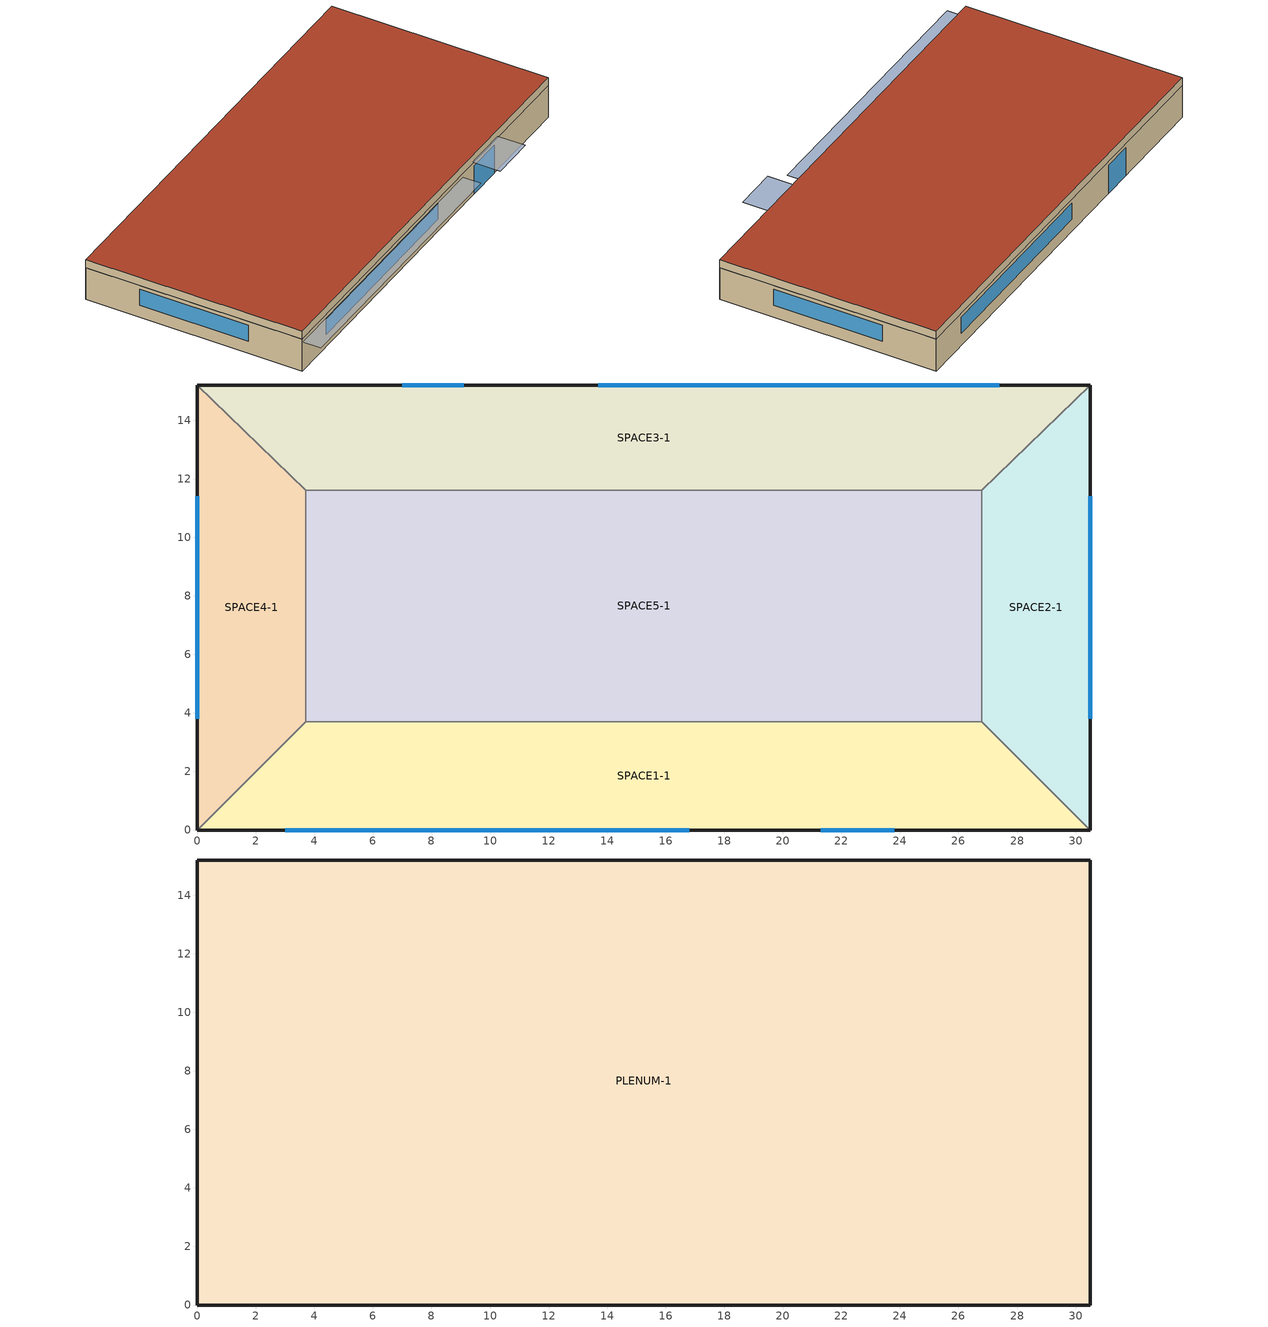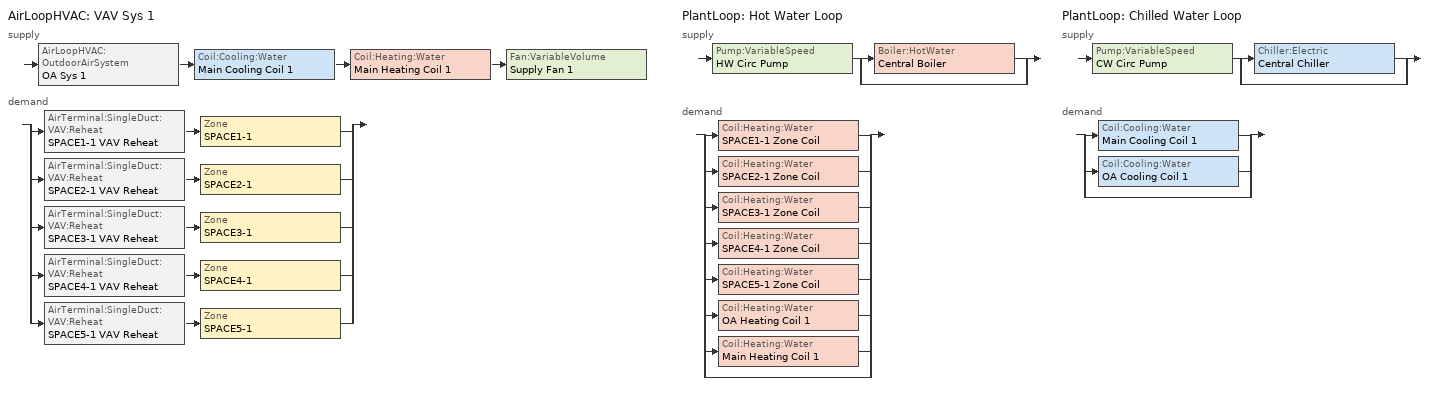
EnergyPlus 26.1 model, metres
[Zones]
SPACE1-1
 floor ground (FLOOR-SLAB-1): 26.8,3.7 30.5,0 0,0 3.7,3.7 z0
 wall outside (WALL-1): 0,0 30.5,0 z0:2.4
 wall to SPACE2-1 (INT-WALL-1): 30.5,0 26.8,3.7 z0:2.4
 wall to SPACE4-1 (INT-WALL-1): 3.7,3.7 0,0 z0:2.4
 wall to SPACE5-1 (INT-WALL-1): 26.8,3.7 3.7,3.7 z0:2.4
 window (Dbl Clr 3mm/13mm Air): 3,0 16.8,0 z0.9:2.1
 window (Sgl Grey 3mm): 21.3,0 23.8,0 z0:2.1
SPACE2-1
 floor ground (FLOOR-SLAB-1): 26.8,11.6 30.5,15.2 30.5,0 26.8,3.7 z0
 wall outside (WALL-1): 30.5,0 30.5,15.2 z0:2.4
 wall to SPACE3-1 (INT-WALL-1): 30.5,15.2 26.8,11.6 z0:2.4
 wall to SPACE5-1 (INT-WALL-1): 26.8,11.6 26.8,3.7 z0:2.4
 window (Dbl Clr 3mm/13mm Air): 30.5,3.8 30.5,11.4 z0.9:2.1
SPACE3-1
 floor ground (FLOOR-SLAB-1): 26.8,11.6 3.7,11.6 0,15.2 30.5,15.2 z0
 wall outside (WALL-1): 30.5,15.2 0,15.2 z0:2.4
 wall to SPACE4-1 (INT-WALL-1): 0,15.2 3.7,11.6 z0:2.4
 wall to SPACE5-1 (INT-WALL-1): 3.7,11.6 26.8,11.6 z0:2.4
 window (Dbl Clr 3mm/13mm Air): 27.4,15.2 13.7,15.2 z0.9:2.1
 window (Sgl Grey 3mm): 9.1,15.2 7,15.2 z0:2.1
SPACE4-1
 floor ground (FLOOR-SLAB-1): 3.7,3.7 0,0 0,15.2 3.7,11.6 z0
 wall outside (WALL-1): 0,15.2 0,0 z0:2.4
 wall to SPACE5-1 (INT-WALL-1): 3.7,3.7 3.7,11.6 z0:2.4
 window (Dbl Clr 3mm/13mm Air): 0,11.4 0,3.8 z0.9:2.1
SPACE5-1
 floor ground (FLOOR-SLAB-1): 26.8,11.6 26.8,3.7 3.7,3.7 3.7,11.6 z0
PLENUM-1
 floor to SPACE1-1 (CLNG-1): 26.8,3.7 30.5,0 0,0 3.7,3.7 z2.4
 floor to SPACE2-1 (CLNG-1): 26.8,11.6 30.5,15.2 30.5,0 26.8,3.7 z2.4
 floor to SPACE3-1 (CLNG-1): 26.8,11.6 3.7,11.6 0,15.2 30.5,15.2 z2.4
 floor to SPACE4-1 (CLNG-1): 3.7,3.7 0,0 0,15.2 3.7,11.6 z2.4
 floor to SPACE5-1 (CLNG-1): 26.8,11.6 26.8,3.7 3.7,3.7 3.7,11.6 z2.4
 wall outside (WALL-1): 0,0 30.5,0 30.5,15.2 0,15.2 0,0 z2.4:3
 roof outside (ROOF-1): 0,15.2 0,0 30.5,0 30.5,15.2 z3
shading: 0,-1.3 0,0 19.8,0 19.8,-1.3 z2.2; 21,-2 21,0 24.1,0 24.1,-2 z2.6
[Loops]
AirLoopHVAC 'VAV Sys 1'
 supply: AirLoopHVAC:OutdoorAirSystem 'OA Sys 1' > Coil:Cooling:Water 'Main Cooling Coil 1' > Coil:Heating:Water 'Main Heating Coil 1' > Fan:VariableVolume 'Supply Fan 1'
 demand: split
  | AirTerminal:SingleDuct:VAV:Reheat 'SPACE1-1 VAV Reheat' > Zone 'SPACE1-1'
  | AirTerminal:SingleDuct:VAV:Reheat 'SPACE2-1 VAV Reheat' > Zone 'SPACE2-1'
  | AirTerminal:SingleDuct:VAV:Reheat 'SPACE3-1 VAV Reheat' > Zone 'SPACE3-1'
  | AirTerminal:SingleDuct:VAV:Reheat 'SPACE4-1 VAV Reheat' > Zone 'SPACE4-1'
  | AirTerminal:SingleDuct:VAV:Reheat 'SPACE5-1 VAV Reheat' > Zone 'SPACE5-1'
PlantLoop 'Hot Water Loop'
 supply: Pump:VariableSpeed 'HW Circ Pump' > split
  | Boiler:HotWater 'Central Boiler'
  | bypass
 demand: split
  | Coil:Heating:Water 'SPACE1-1 Zone Coil'
  | Coil:Heating:Water 'SPACE2-1 Zone Coil'
  | Coil:Heating:Water 'SPACE3-1 Zone Coil'
  | Coil:Heating:Water 'SPACE4-1 Zone Coil'
  | Coil:Heating:Water 'SPACE5-1 Zone Coil'
  | Coil:Heating:Water 'OA Heating Coil 1'
  | Coil:Heating:Water 'Main Heating Coil 1'
  | bypass
PlantLoop 'Chilled Water Loop'
 supply: Pump:VariableSpeed 'CW Circ Pump' > split
  | Chiller:Electric 'Central Chiller'
  | bypass
 demand: split
  | Coil:Cooling:Water 'Main Cooling Coil 1'
  | Coil:Cooling:Water 'OA Cooling Coil 1'
  | bypass
[Building]
Building: North Axis=30; Terrain=City; Loads Convergence Tolerance Value=0.04; Temperature Convergence Tolerance Value=0.4; Solar Distribution=FullExterior; Maximum Number of Warmup Days=25; Minimum Number of Warmup Days=6
[Site:Location]
CHICAGO_IL_USA TMY2-94846: Latitude=41.78; Longitude=-87.75; Time Zone=-6; Elevation=190
[SizingPeriod:DesignDay] Day of Month=21; Humidity Condition Type=Wetbulb; Barometric Pressure=99063; Rain Indicator=No; Snow Indicator=No; Daylight Saving Time Indicator=No; Solar Model Indicator=ASHRAEClearSky
Name | Month | Day Type | Maximum DryBulb Temperature | Daily DryBulb Temperature Range | Wetbulb or DewPoint at Maximum DryBulb | Wind Speed | Wind Direction | Sky Clearness
CHICAGO_IL_USA Annual Heating 99% Design Conditions DB | 1 | WinterDesignDay | -17.3 | 0 | -17.3 | 4.9 | 270 | 0
CHICAGO_IL_USA Annual Cooling 1% Design Conditions DB/MCWB | 7 | SummerDesignDay | 31.5 | 10.7 | 23 | 5.3 | 230 | 1
[Site:GroundTemperature:BuildingSurface]
20.03, 20.03, 20.13, 20.3, 20.43, 20.52, 20.62, 20.77, 20.78, 20.55, 20.44, 20.2
[Material] Thermal Absorptance=0.9
Name | Roughness | Thickness | Conductivity | Density | Specific Heat | Solar Absorptance | Visible Absorptance
RG01 | Rough | 0.0127 | 1.442 | 881 | 1674 | 0.65 | 0.65
BR01 | VeryRough | 0.0095 | 0.162 | 1121 | 1464 | 0.7 | 0.7
IN46 | VeryRough | 0.0762 | 0.023 | 24 | 1590 | 0.5 | 0.5
WD01 | MediumSmooth | 0.0191 | 0.115 | 513 | 1381 | 0.78 | 0.78
PW03 | MediumSmooth | 0.0127 | 0.115 | 545 | 1213 | 0.78 | 0.78
IN02 | Rough | 0.0901 | 0.043 | 10 | 837 | 0.75 | 0.75
GP01 | MediumSmooth | 0.0127 | 0.16 | 801 | 837 | 0.75 | 0.75
GP02 | MediumSmooth | 0.0159 | 0.16 | 801 | 837 | 0.75 | 0.75
CC03 | MediumRough | 0.1016 | 1.31 | 2243 | 837 | 0.65 | 0.65
[Material:NoMass]
MAT-CLNG-1: Roughness=Rough; Thermal Resistance=0.652259; Thermal Absorptance=0.65; Solar Absorptance=0.65; Visible Absorptance=0.65
[Material:AirGap]
AL21: Thermal Resistance=0.157
[WindowMaterial:Glazing] Optical Data Type=SpectralAverage; Thickness=0.003; Infrared Transmittance at Normal Incidence=0; Front Side Infrared Hemispherical Emissivity=0.84; Back Side Infrared Hemispherical Emissivity=0.84; Conductivity=0.9
Name | Solar Transmittance at Normal Incidence | Front Side Solar Reflectance at Normal Incidence | Back Side Solar Reflectance at Normal Incidence | Visible Transmittance at Normal Incidence | Front Side Visible Reflectance at Normal Incidence | Back Side Visible Reflectance at Normal Incidence
CLEAR 3MM | 0.837 | 0.075 | 0.075 | 0.898 | 0.081 | 0.081
GREY 3MM | 0.626 | 0.061 | 0.061 | 0.611 | 0.061 | 0.061
[WindowMaterial:Gas]
AIR 13MM: Gas Type=Air; Thickness=0.0127
[Construction]
ROOF-1: RG01, BR01, IN46, WD01
WALL-1: WD01, PW03, IN02, GP01
CLNG-1: MAT-CLNG-1
FLOOR-SLAB-1: CC03
INT-WALL-1: GP02, AL21, GP02
Dbl Clr 3mm/13mm Air: CLEAR 3MM, AIR 13MM, CLEAR 3MM
Sgl Grey 3mm: GREY 3MM
[Zone] Type=1; Multiplier=1
Name | Ceiling Height | Volume
PLENUM-1 | 0.6096 | 283.2
SPACE1-1; SPACE3-1 | 2.4384 | 239.247
SPACE2-1; SPACE4-1 | 2.4384 | 103.311
SPACE5-1 | 2.4384 | 447.683
[People] Number of People Schedule=OCCUPY-1; Number of People Calculation Method=people; Fraction Radiant=0.3; Activity Level Schedule=ActSchd; Work Efficiency Schedule=Work-Eff-Sch; Clothing Insulation Calculation Method=ClothingInsulationSchedule; Clothing Insulation Schedule=Clothing-Sch; Air Velocity Schedule=Air-Vel-Sch; Thermal Comfort Model 1 Type=Fanger
Name | Zone or ZoneList or Space or SpaceList | Number of People
SPACE1-1 People 1 | SPACE1-1 | 11
SPACE2-1 People 1 | SPACE2-1 | 5
SPACE3-1 People 1 | SPACE3-1 | 11
SPACE4-1 People 1 | SPACE4-1 | 5
SPACE5-1 People 1 | SPACE5-1 | 20
[Lights] Schedule=LIGHTS-1; Design Level Calculation Method=LightingLevel; Return Air Fraction=0.2; Fraction Radiant=0.59; Fraction Visible=0.2; Fraction Replaceable=0; EndUse Subcategory=GeneralLights
Name | Zone or ZoneList or Space or SpaceList | Lighting Level
SPACE1-1 Lights 1 | SPACE1-1 | 1584
SPACE2-1 Lights 1 | SPACE2-1 | 684
SPACE3-1 Lights 1 | SPACE3-1 | 1584
SPACE4-1 Lights 1 | SPACE4-1 | 684
SPACE5-1 Lights 1 | SPACE5-1 | 2964
[ElectricEquipment] Schedule=EQUIP-1; Design Level Calculation Method=EquipmentLevel; Fraction Latent=0; Fraction Radiant=0.3; Fraction Lost=0
Name | Zone or ZoneList or Space or SpaceList | Design Level
SPACE1-1 ElecEq 1 | SPACE1-1 | 1056
SPACE2-1 ElecEq 1 | SPACE2-1 | 456
SPACE3-1 ElecEq 1 | SPACE3-1 | 1056
SPACE4-1 ElecEq 1 | SPACE4-1 | 456
SPACE5-1 ElecEq 1 | SPACE5-1 | 1976
[ZoneInfiltration:DesignFlowRate] Schedule=INFIL-SCH; Design Flow Rate Calculation Method=flow/zone; Constant Term Coefficient=0; Temperature Term Coefficient=0; Velocity Term Coefficient=0.2237; Velocity Squared Term Coefficient=0
Name | Zone or ZoneList or Space or SpaceList | Design Flow Rate
SPACE1-1 Infil 1 | SPACE1-1 | 0.032
SPACE2-1 Infil 1 | SPACE2-1 | 0.014
SPACE3-1 Infil 1 | SPACE3-1 | 0.032
SPACE4-1 Infil 1 | SPACE4-1 | 0.014
SPACE5-1 Infil 1 | SPACE5-1 | 0.062
[DesignSpecification:OutdoorAir] Outdoor Air Method=sum; Outdoor Air Flow per Person=0.00236; Outdoor Air Flow per Zone Floor Area=0.000305; Outdoor Air Flow per Zone=0
SZ DSOA SPACE1-1; SZ DSOA SPACE2-1; SZ DSOA SPACE3-1; SZ DSOA SPACE4-1; SZ DSOA SPACE5-1
[Sizing:Zone] Zone Cooling Design Supply Air Temperature Input Method=SupplyAirTemperature; Zone Cooling Design Supply Air Temperature=14; Zone Heating Design Supply Air Temperature Input Method=SupplyAirTemperature; Zone Heating Design Supply Air Temperature=50; Zone Cooling Design Supply Air Humidity Ratio=0.009; Zone Heating Design Supply Air Humidity Ratio=0.004; Zone Heating Sizing Factor=0; Zone Cooling Sizing Factor=0; Cooling Design Air Flow Method=DesignDayWithLimit; Heating Design Air Flow Method=DesignDay; Account for Dedicated Outdoor Air System=No; Dedicated Outdoor Air System Control Strategy=NeutralSupplyAir; Dedicated Outdoor Air Low Setpoint Temperature for Design=autosize; Dedicated Outdoor Air High Setpoint Temperature for Design=autosize
Name | Design Specification Outdoor Air Object
SPACE1-1 | SZ DSOA SPACE1-1
SPACE2-1 | SZ DSOA SPACE2-1
SPACE3-1 | SZ DSOA SPACE3-1
SPACE4-1 | SZ DSOA SPACE4-1
SPACE5-1 | SZ DSOA SPACE5-1
[Sizing:System]
VAV Sys 1: Type of Load to Size On=sensible; Design Outdoor Air Flow Rate=autosize; Central Heating Maximum System Air Flow Ratio=0.3; Preheat Design Temperature=4.5; Preheat Design Humidity Ratio=0.008; Precool Design Temperature=11; Precool Design Humidity Ratio=0.008; Central Cooling Design Supply Air Temperature=12.8; Central Heating Design Supply Air Temperature=16.7; Type of Zone Sum to Use=noncoincident; 100 Outdoor Air in Cooling=no; 100 Outdoor Air in Heating=no; Central Cooling Design Supply Air Humidity Ratio=0.008; Central Heating Design Supply Air Humidity Ratio=0.008; Cooling Supply Air Flow Rate Method=DesignDay; Cooling Supply Air Flow Rate=0; Heating Supply Air Flow Rate Method=DesignDay; Heating Supply Air Flow Rate=0; Zone Maximum Outdoor Air Fraction=1; Cooling Design Capacity Method=CoolingDesignCapacity; Cooling Design Capacity=autosize; Heating Design Capacity Method=HeatingDesignCapacity; Heating Design Capacity=autosize; Central Cooling Capacity Control Method=VAV
[Sizing:Plant]
Name | Loop Type | Design Loop Exit Temperature | Loop Design Temperature Difference
Hot Water Loop | heating | 82 | 11
Chilled Water Loop | cooling | 7 | 4
[ZoneControl:Thermostat] Control Type Schedule=Zone Control Type Sched; Control 1=CoolingSetPoint; Control 2=HeatingSetpoint
Name | Zone or ZoneList | Control 3
SPACE1-1 Control | SPACE1-1 | SPACE1-1 DualSetPoint
SPACE2-1 Control | SPACE2-1 | SPACE2-1 DualSetPoint
SPACE3-1 Control | SPACE3-1 | SPACE3-1 DualSetPoint
SPACE4-1 Control | SPACE4-1 | SPACE4-1 DualSetPoint
SPACE5-1 Control | SPACE5-1 | SPACE5-1 DualSetPoint
[ThermostatSetpoint:SingleHeating]
HeatingSetpoint: Setpoint Temperature Schedule=Htg-SetP-Sch
[ThermostatSetpoint:SingleCooling]
CoolingSetpoint: Setpoint Temperature Schedule=Clg-SetP-Sch
[ThermostatSetpoint:DualSetpoint]
Name | Heating Setpoint Temperature Schedule | Cooling Setpoint Temperature Schedule
SPACE1-1 DualSetPoint | Htg-SetP-Sch-SPACE1-1 | Clg-SetP-Sch-SPACE1-1
SPACE2-1 DualSetPoint | Htg-SetP-Sch-SPACE2-1 | Clg-SetP-Sch-SPACE2-1
SPACE3-1 DualSetPoint | Htg-SetP-Sch-SPACE3-1 | Clg-SetP-Sch-SPACE3-1
SPACE4-1 DualSetPoint | Htg-SetP-Sch-SPACE4-1 | Clg-SetP-Sch-SPACE4-1
SPACE5-1 DualSetPoint | Htg-SetP-Sch-SPACE5-1 | Clg-SetP-Sch-SPACE5-1
[AirTerminal:SingleDuct:VAV:Reheat] Availability Schedule=ReheatCoilAvailSched; Maximum Air Flow Rate=autosize; Zone Minimum Air Flow Input Method=Constant; Constant Minimum Air Flow Fraction=0.3; Maximum Hot Water or Steam Flow Rate=autosize; Minimum Hot Water or Steam Flow Rate=0; Convergence Tolerance=0.001; Damper Heating Action=NORMAL; Maximum Flow per Zone Floor Area During Reheat=AUTOCALCULATE; Maximum Flow Fraction During Reheat=AUTOCALCULATE
Name | Reheat Coil
SPACE1-1 VAV Reheat | SPACE1-1 Zone Coil
SPACE2-1 VAV Reheat | SPACE2-1 Zone Coil
SPACE3-1 VAV Reheat | SPACE3-1 Zone Coil
SPACE4-1 VAV Reheat | SPACE4-1 Zone Coil
SPACE5-1 VAV Reheat | SPACE5-1 Zone Coil
[Zone equipment]
SPACE1-1: SPACE1-1 VAV Reheat
SPACE2-1: SPACE2-1 VAV Reheat
SPACE3-1: SPACE3-1 VAV Reheat
SPACE4-1: SPACE4-1 VAV Reheat
SPACE5-1: SPACE5-1 VAV Reheat
[Fan:VariableVolume]
Supply Fan 1: Availability Schedule=FanAvailSched; Fan Total Efficiency=0.7; Pressure Rise=600; Maximum Flow Rate=autosize; Fan Power Minimum Flow Rate Input Method=Fraction; Fan Power Minimum Flow Fraction=0.25; Motor Efficiency=0.9; Motor In Airstream Fraction=1; Fan Power Coefficient 1=0.350712; Fan Power Coefficient 2=0.308505; Fan Power Coefficient 3=-0.541374; Fan Power Coefficient 4=0.871988; Fan Power Coefficient 5=0
[Coil:Cooling:Water] Availability Schedule=CoolingCoilAvailSched; Design Water Flow Rate=autosize; Design Air Flow Rate=autosize; Design Inlet Water Temperature=autosize; Design Inlet Air Temperature=autosize; Design Outlet Air Temperature=autosize; Design Inlet Air Humidity Ratio=autosize; Design Outlet Air Humidity Ratio=autosize; Type of Analysis=SimpleAnalysis; Heat Exchanger Configuration=CrossFlow; Design Water Temperature Difference=4
OA Cooling Coil 1; Main Cooling Coil 1
[Coil:Heating:Water] UFactor Times Area Value=autosize; Maximum Water Flow Rate=autosize; Performance Input Method=UFactorTimesAreaAndDesignWaterFlowRate; Rated Capacity=autosize; Rated Inlet Water Temperature=82.2; Rated Inlet Air Temperature=16.6; Rated Outlet Water Temperature=71.1; Rated Outlet Air Temperature=32.2; Design Water Temperature Difference=11
Name | Availability Schedule
SPACE1-1 Zone Coil; SPACE2-1 Zone Coil; SPACE3-1 Zone Coil; SPACE4-1 Zone Coil; SPACE5-1 Zone Coil; Main Heating Coil 1 | ReheatCoilAvailSched
OA Heating Coil 1 | CoolingCoilAvailSched
[Controller:WaterCoil] Control Variable=Temperature; Actuator Variable=FLOW; Controller Convergence Tolerance=0.002; Maximum Actuated Flow=autosize; Minimum Actuated Flow=0
Name | Action
OA HC Controller 1; Central Heating Coil Controller 1 | Normal
OA CC Controller 1; Central Cooling Coil Controller 1 | Reverse
[Controller:OutdoorAir]
OA Controller 1: Minimum Outdoor Air Flow Rate=autosize; Maximum Outdoor Air Flow Rate=autosize; Economizer Control Type=NoEconomizer; Economizer Control Action Type=ModulateFlow; Economizer Maximum Limit DryBulb Temperature=19; Economizer Minimum Limit DryBulb Temperature=4.6; Lockout Type=NoLockout; Minimum Limit Type=FixedMinimum; Minimum Outdoor Air Schedule=Min OA Sched
[AirLoopHVAC]
VAV Sys 1: Design Supply Air Flow Rate=autosize
[AirLoopHVAC:ReturnPlenum]
Return-Plenum-1: Zone=PLENUM-1
[Pump:VariableSpeed] Design Maximum Flow Rate=autosize; Design Pump Head=179352; Design Power Consumption=autosize; Motor Efficiency=0.9; Fraction of Motor Inefficiencies to Fluid Stream=0; Coefficient 1 of the Part Load Performance Curve=0; Coefficient 2 of the Part Load Performance Curve=1; Coefficient 3 of the Part Load Performance Curve=0; Coefficient 4 of the Part Load Performance Curve=0; Design Minimum Flow Rate=0; Pump Control Type=INTERMITTENT
Name | Pump Flow Rate Schedule
HW Circ Pump
CW Circ Pump | CoolingPumpAvailSched
[Boiler:HotWater]
Central Boiler: Fuel Type=NaturalGas; Nominal Capacity=autosize; Nominal Thermal Efficiency=0.8; Efficiency Curve Temperature Evaluation Variable=LeavingBoiler; Normalized Boiler Efficiency Curve=BoilerEfficiency; Design Water Flow Rate=autosize; Minimum Part Load Ratio=0; Maximum Part Load Ratio=1.2; Optimum Part Load Ratio=1; Water Outlet Upper Temperature Limit=100; Boiler Flow Mode=LeavingSetpointModulated
[Chiller:Electric]
Central Chiller: Condenser Type=AirCooled; Nominal Capacity=autosize; Nominal COP=3.2; Minimum Part Load Ratio=0; Maximum Part Load Ratio=1; Optimum Part Load Ratio=0.65; Design Condenser Inlet Temperature=35; Temperature Rise Coefficient=2.778; Design Chilled Water Outlet Temperature=6.67; Design Chilled Water Flow Rate=autosize; Design Condenser Fluid Flow Rate=autosize; Coefficient 1 of Capacity Ratio Curve=0.9949; Coefficient 2 of Capacity Ratio Curve=-0.045954; Coefficient 3 of Capacity Ratio Curve=-0.0013543; Coefficient 1 of Power Ratio Curve=2.333; Coefficient 2 of Power Ratio Curve=-1.975; Coefficient 3 of Power Ratio Curve=0.6121; Coefficient 1 of Full Load Ratio Curve=0.03303; Coefficient 2 of Full Load Ratio Curve=0.6852; Coefficient 3 of Full Load Ratio Curve=0.2818; Chilled Water Outlet Temperature Lower Limit=5; Chiller Flow Mode=LeavingSetpointModulated
[PlantLoop] Fluid Type=Water; Maximum Loop Flow Rate=autosize; Minimum Loop Flow Rate=0; Load Distribution Scheme=SequentialLoad
Name | Plant Equipment Operation Scheme | Maximum Loop Temperature | Minimum Loop Temperature
Hot Water Loop | Hot Loop Operation | 100 | 10
Chilled Water Loop | CW Loop Operation | 98 | 1
[PlantEquipmentList]
heating plant: Central Boiler
Cooling Plant: Central Chiller
[PlantEquipmentOperation:CoolingLoad]
Central Chiller Only: Load Range 1 Lower Limit=0; Load Range 1 Upper Limit=900000; Range 1 Equipment List=Cooling Plant
[PlantEquipmentOperation:HeatingLoad]
Central Boiler Only: Load Range 1 Lower Limit=0; Load Range 1 Upper Limit=1000000; Range 1 Equipment List=heating plant
[PlantEquipmentOperationSchemes] Control Scheme 1 Schedule=PlantOnSched
Name | Control Scheme 1
Hot Loop Operation | Central Boiler Only
CW Loop Operation | Central Chiller Only
[AvailabilityManager:Scheduled]
VAV Sys 1 Avail: Schedule=FanAvailSched
[AvailabilityManager:LowTemperatureTurnOff]
CW Low Temp Limit: Temperature=2; Applicability Schedule=CoolingPumpAvailSched
[SetpointManager:Scheduled] Control Variable=Temperature
Name | Schedule | Setpoint Node or NodeList
Supply Air Temp Manager 1 | Seasonal Reset Supply Air Temp Sch | VAV Sys 1 Outlet Node
OA Air Temp Manager 1 | OA Cooling Supply Air Temp Sch | OA Mixing Box 1 Inlet Node
OA Air Temp Manager 2 | OA Heating Supply Air Temp Sch | OA Heating Coil 1 Air Outlet Node
Hot Water Loop Setpoint Manager | HW Loop Temp Schedule | HW Supply Outlet Node
Central Boiler Setpoint Manager | HW Loop Temp Schedule | Central Boiler Outlet Node
Chilled Water Loop Setpoint Manager | CW Loop Temp Schedule | CW Supply Outlet Node
Central Chiller Setpoint Manager | CW Loop Temp Schedule | Central Chiller Outlet Node
[SetpointManager:MixedAir]
Mixed Air Temp Manager 1: Control Variable=Temperature; Setpoint Node or NodeList=Main Branch SetPoint Node List
[Schedule:Compact]
OCCUPY-1: Through: 12/31, For: WeekDays SummerDesignDay CustomDay1 CustomDay2, Until: 8:00, 0, Until: 11:00, 1, Until: 12:00, 0.8, Until: 13:00, 0.4, Until: 14:00, 0.8, Until: 18:00, 1, Until: 19:00, 0.5, Until: 24:00, 0, For: Weekends WinterDesignDay Holiday, Until: 24:00, 0
LIGHTS-1: Through: 12/31, For: WeekDays SummerDesignDay CustomDay1 CustomDay2, Until: 8:00, 0.05, Until: 9:00, 0.9, Until: 10:00, 0.95, Until: 11:00, 1, Until: 12:00, 0.95, Until: 13:00, 0.8, Until: 14:00, 0.9, Until: 18:00, 1, Until: 19:00, 0.6, Until: 21:00, 0.2, Until: 24:00, 0.05, For: Weekends WinterDesignDay Holiday, Until: 24:00, 0.05
EQUIP-1: Through: 12/31, For: WeekDays SummerDesignDay CustomDay1 CustomDay2, Until: 8:00, 0.02, Until: 9:00, 0.4, Until: 14:00, 0.9, Until: 15:00, 0.8, Until: 16:00, 0.7, Until: 18:00, 0.5, Until: 20:00, 0.3, Until: 24:00, 0.02, For: Weekends WinterDesignDay Holiday, Until: 24:00, 0.2
INFIL-SCH: Through: 3/31, For: AllDays, Until: 24:00, 1, Through: 10/31, For: AllDays, Until: 24:00, 0, Through: 12/31, For: AllDays, Until: 24:00, 1
ActSchd: Through: 12/31, For: AllDays, Until: 24:00, 117.24
Htg-SetP-Sch: Through: 12/31, For: SummerDesignDay, Until: 24:00, 16.7, For: WinterDesignDay, Until: 24:00, 22.2, For: WeekDays, Until: 6:00, 16.7, Until: 20:00, 22.2, Until: 24:00, 16.7, For: WeekEnds Holiday, Until: 24:00, 16.7, For: AllOtherDays, Until: 24:00, 16.7
Clg-SetP-Sch: Through: 12/31, For: SummerDesignDay, Until: 24:00, 23.9, For: WinterDesignDay, Until: 24:00, 29.4, For: WeekDays, Until: 6:00, 29.4, Until: 20:00, 23.9, Until: 24:00, 29.4, For: WeekEnds Holiday, Until: 24:00, 29.4, For: AllOtherDays, Until: 24:00, 29.4
Zone Control Type Sched: Through: 12/31, For: SummerDesignDay, Until: 24:00, 2, For: WinterDesignDay, Until: 24:00, 1, For: AllOtherDays, Until: 24:00, 4
Min OA Sched: Through: 12/31, For: Weekdays, Until: 6:00, 0.02, Until: 20:00, 1, Until: 24:00, 0.02, For: AllOtherDays, Until: 24:00, 0.02
FanAvailSched; ReheatCoilAvailSched: Through: 3/31, For: AllDays, Until: 24:00, 1, Through: 9/30, For: WeekDays, Until: 6:00, 0, Until: 20:00, 1, Until: 24:00, 0, For: SummerDesignDay WinterDesignDay, Until: 24:00, 1, For: AllOtherDays, Until: 24:00, 0, Through: 12/31, For: AllDays, Until: 24:00, 1
CoolingCoilAvailSched: Through: 12/31, For: WeekDays, Until: 6:00, 0, Until: 20:00, 1, Until: 24:00, 0, For: SummerDesignDay WinterDesignDay, Until: 24:00, 1, For: AllOtherDays, Until: 24:00, 0
CoolingPumpAvailSched; PlantOnSched: Through: 12/31, For: AllDays, Until: 24:00, 1
CW Loop Temp Schedule: Through: 12/31, For: AllDays, Until: 24:00, 7.22
HW Loop Temp Schedule: Through: 12/31, For: AllDays, Until: 24:00, 82
Seasonal Reset Supply Air Temp Sch: Through: 3/31, For: AllDays, Until: 24:00, 16, Through: 9/30, For: AllDays, Until: 24:00, 13, Through: 12/31, For: AllDays, Until: 24:00, 16
OA Cooling Supply Air Temp Sch: Through: 12/31, For: AllDays, Until: 24:00, 11.5
OA Heating Supply Air Temp Sch: Through: 12/31, For: AllDays, Until: 24:00, 4.5
Htg-SetP-Sch-SPACE1-1; Htg-SetP-Sch-SPACE2-1; Htg-SetP-Sch-SPACE3-1; Htg-SetP-Sch-SPACE4-1; Htg-SetP-Sch-SPACE5-1: Through: 12/31, For: SummerDesignDay, Until: 24:00, 21, For: WinterDesignDay, Until: 24:00, 22.2, For: WeekDays, Until: 6:00, 16.7, Until: 20:00, 22.2, Until: 24:00, 16.7, For: WeekEnds Holiday, Until: 24:00, 16.7, For: AllOtherDays, Until: 24:00, 16.7
Clg-SetP-Sch-SPACE1-1; Clg-SetP-Sch-SPACE2-1; Clg-SetP-Sch-SPACE3-1; Clg-SetP-Sch-SPACE4-1; Clg-SetP-Sch-SPACE5-1: Through: 12/31, For: SummerDesignDay, Until: 24:00, 24, For: WinterDesignDay, Until: 24:00, 29.4, For: WeekDays, Until: 6:00, 29.4, Until: 20:00, 23.9, Until: 24:00, 29.4, For: WeekEnds Holiday, Until: 24:00, 29.4, For: AllOtherDays, Until: 24:00, 29.4
[SCHEDULE:COMPACT]
Air-Vel-Sch: Through: 12/31, For: AllDays, Until: 24:00, 0.1
Clothing-Sch: Through: 12/31, For: AllDays, Until: 24:00, 1
Work-Eff-Sch: Through: 12/31, For: AllDays, Until: 24:00, 0
[Curve:Quadratic]
BoilerEfficiency: Coefficient1 Constant=1; Coefficient2 x=0; Coefficient3 x2=0; Minimum Value of x=0; Maximum Value of x=1
